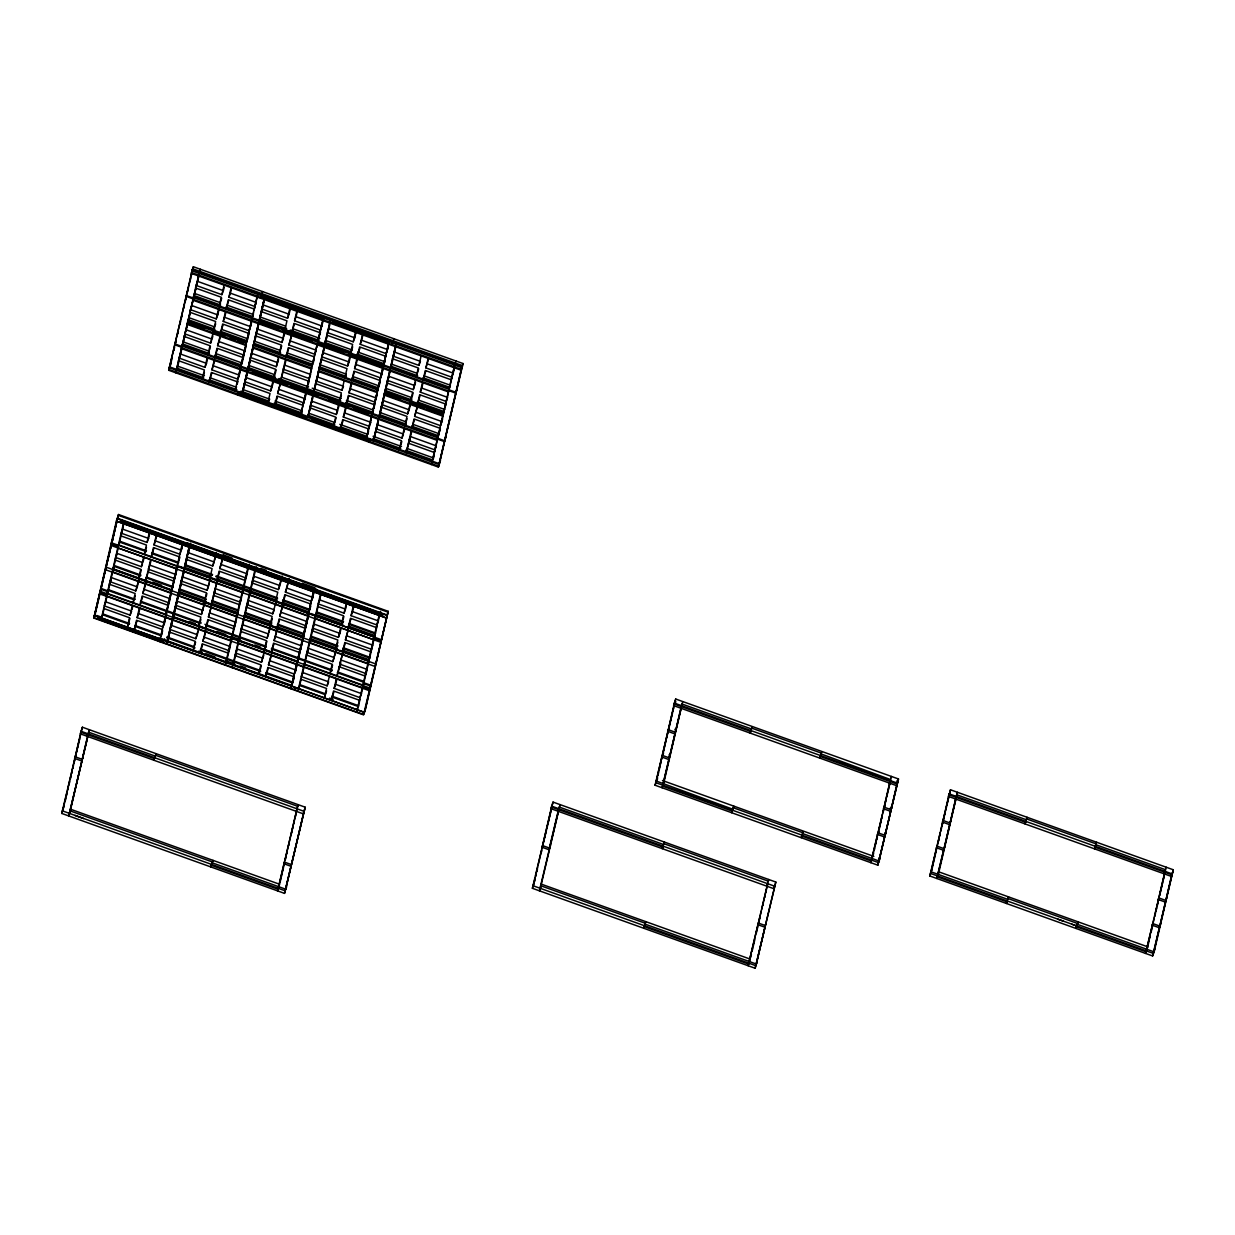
<?xml version="1.0" encoding="UTF-8"?>
<svg xmlns="http://www.w3.org/2000/svg" width="1235" height="1235" viewBox="0 0 1235 1235"><rect width="100%" height="100%" fill="white"/><g stroke="black" fill="none" stroke-linecap="round" stroke-linejoin="round"><path stroke-width="1.5" d="M93.984 617.654L118.514 514.516L388.207 611.325L365.051 710.835L363.692 714.463L93.984 617.654L112.864 538.753M95.049 614.845L118.205 515.319L387.913 612.128L364.757 711.653M113.311 536.885L118.514 514.516M104.342 607.558L102.659 614.768L129.32 624.339M105.176 603.946L108.001 592.321L106.488 596.335M118.406 547.09L108.001 591.827L100.992 589.311L101.285 588.508L108.309 591.025M118.977 544.666L119.579 542.566L119.286 543.369M124.195 522.235L119.579 542.072L146.239 551.644M61.75 813.433L82.39 727.214L305.168 807.181L284.529 893.384L61.75 813.433L63.263 809.404M63.263 808.431L67.338 790.956M67.663 789.489L69.7 780.752M70.04 779.3L71.059 774.932M71.398 773.465L80.877 732.216L154.514 758.645L153.912 760.251L155.116 756.052L88.503 732.139L69.669 813.541M65.162 801.299L65.795 798.536M66.443 795.788L67.076 793.024M67.724 790.261L68.373 787.498M69.006 784.75L69.654 781.987M70.287 779.223L70.935 776.46M71.584 773.697L72.217 770.949M72.865 768.185L73.498 765.422M74.146 762.659L74.795 759.895M75.428 757.148L76.076 754.384L75.474 755.99M76.431 752.841L77.141 749.769M77.512 748.24L78.577 743.624M78.932 742.096L79.642 739.024M82.39 727.214L80.275 733.822L303.054 813.772L304.566 809.759M168.686 370.268L193.355 266.745L463.063 363.553L438.379 467.077L168.686 370.268L169.442 368.262M170.198 366.255L172.329 357.116M173.857 350.555L174.614 347.282M175.37 344.009L176.142 340.736L175.385 342.743M177.639 334.268L178.396 331.042M179.893 324.573L180.65 321.347M181.406 318.121L182.147 314.879M183.66 308.426L184.416 305.199M185.157 301.957L185.914 298.731M187.411 292.263L188.43 287.878M189.881 281.703L190.591 278.601M191.317 275.513L192.042 272.426M193.355 266.745L191.24 273.352L460.933 370.16L462.461 366.131M70.58 810.639L68.759 815.949L89.414 729.731L89.105 731.027M69.361 813.356L87.376 738.468M176.003 371.982L199.607 271.268M177.207 368.771L179.337 359.632M181.622 349.798L178.535 360.682L204.362 369.944L202.139 379.485L203.157 376.798M182.394 346.526L184.648 336.784M185.991 331.134L187.658 323.863M188.415 320.637L189.912 314.169M192.922 301.247L189.819 312.223L215.631 321.486L213.423 331.011L215.677 323.817M194.435 294.779L195.948 288.234M196.967 283.973L199.005 275.127M130.107 615.138L131.636 611.124L105.809 601.862L104.296 605.876L130.107 615.138L132.33 605.613M135.757 590.917L137.27 586.903L111.443 577.625L109.93 581.639L135.757 590.917L138.984 578.706M142.905 562.666L117.078 553.388L115.565 557.417L141.392 566.68L143.615 557.155M147.027 542.443L148.555 538.429L122.728 529.167L121.2 533.18L147.027 542.443L149.25 532.918M129.922 618.473L127.298 627.256L129.505 617.732L103.694 608.454M132.006 609.534L132.747 606.37M134.445 599.006L135.186 595.841M137.27 586.903L139.123 578.953M140.466 573.194L141.191 570.014M143.275 561.076L144.016 557.896M146.471 547.367L144.217 554.561L146.425 545.036L120.598 535.774L122.126 531.745M148.555 538.429L149.651 533.674M139.756 608.886L138.644 613.641L164.471 622.919L162.943 626.932L137.131 617.654L139.339 608.129M146.131 581.469L144.279 589.419L170.106 598.682L168.593 602.695L142.766 593.433L145.992 581.222M147.799 571.79L145.591 581.314L149.327 567.776L147.799 571.79L173.626 581.052L175.138 577.038M151.025 560.412L149.929 565.182L175.74 574.445L174.228 578.459L148.401 569.196L150.624 559.671M180.881 551.551L179.862 554.237L154.051 544.959L156.258 535.434M136.931 620.989L134.306 629.773L136.529 620.248L162.341 629.51M142.565 596.767L139.941 605.551L142.164 596.011L167.991 605.289L169.504 601.275M153.85 548.294L151.226 557.078L153.449 547.553L179.26 556.815M154.051 544.959L156.675 536.191M204.964 367.366L206.477 363.352L180.65 354.075L179.137 358.088L204.964 367.366L207.171 357.841M212.852 335.935L212.111 339.116L186.3 329.853L184.771 333.867L210.598 343.129L212.821 333.604M216.233 318.908L217.761 314.879L191.934 305.616L190.422 309.63L216.233 318.908L218.456 309.368M224.137 287.477L223.396 290.657L197.569 281.379L196.056 285.393L221.883 294.671L224.091 285.146M203.651 375.471L204.393 372.291M206.477 363.352L207.588 358.582M209.672 349.644L210.413 346.464M217.761 314.879L218.857 310.124M220.941 301.186L221.682 298.005M238.803 376.474L237.799 379.145L211.972 369.882L214.195 360.358M220.231 336.862L219.135 341.632L244.947 350.91L243.434 354.924L217.607 345.646L220.833 333.45M250.088 328.016L249.069 330.687L223.257 321.424L225.465 311.884M231.516 288.403L230.405 293.174L256.232 302.436L254.719 306.45L228.892 297.187L231.115 287.662M211.772 373.217L209.147 382.001L211.37 372.461L237.197 381.738M211.972 369.882L214.597 361.099M217.422 348.98L214.797 357.764L217.005 348.239L242.832 357.502L243.851 354.831M223.056 324.759L220.432 333.527L222.655 324.002L248.467 333.28M223.257 321.424L225.881 312.64M228.691 300.522L226.067 309.306L228.29 299.781L254.117 309.043L255.12 306.373M159.5 641.629L182.672 542.119M160.102 639.035L162.588 630.406M163.838 625.003L166.355 614.181M166.957 611.587L177.639 565.723L176.42 568.934M179.507 557.726L178.241 563.129L151.581 553.558M181.174 550.501L182.024 546.904M162.464 631.409L161.631 635.022L134.97 625.45M164.147 624.2L166.663 613.378L165.15 617.392M177.516 566.757L165.752 614.798M178.967 560.52L179.801 556.923M181.483 549.698L182.317 546.102M166.524 644.145L189.681 544.635M167.281 641.15L172.313 619.507M232.936 634.358L231.578 637.97L172.915 616.913L179.322 591.658L205.983 601.229M211.911 600.565L238.571 610.136L237.213 613.749L178.55 592.692L184.957 567.436L210.182 576.483M184.185 568.455L189.233 546.812M168.331 638.341L170.013 631.131M170.847 627.519L173.379 616.697L297.712 661.327M173.981 614.104L186.933 558.436M187.766 554.824L190.283 544.002L189.078 547.213M169.905 632.119L167.126 641.552M171.186 626.716L186.809 559.44M188.09 554.036L190.591 543.199M257.22 296.122L234.959 391.263L236.472 387.234L209.78 377.663M235.715 389.257L236.441 386.154M237.089 383.344L237.552 381.383M238.463 377.447L240.3 369.574M240.593 367.027L246.058 344.827M246.691 342.08L251.6 320.976M253.546 312.625L252.635 316.561L225.974 306.99M254.009 310.649L254.919 306.712M255.383 304.752L257.204 296.879M237.197 384.147L237.907 381.059M239.358 374.869L240.069 371.781M241.813 364.31L243.82 355.665M244.669 352.006L246.382 344.658M248.096 337.325L248.945 333.651M250.659 326.302L251.508 322.644M255.923 303.733L256.232 302.436M154.514 758.645L155.116 756.052M242.276 392.977L264.228 298.638M242.724 391.773L244.561 383.9M245.472 379.963L247.309 372.09M250.196 359.663L248.358 367.536L275.39 377.231M250.921 356.529L259.041 321.656L278.863 328.772M261.48 311.205L259.643 319.078L286.674 328.772M262.391 307.268L264.228 299.395M264.676 297.434L241.967 393.78L244.931 383.576M246.027 378.944L246.321 377.648L272.148 386.925L270.635 390.939L244.808 381.661L246.321 377.648M246.367 377.385L247.803 371.21M248.822 366.826L250.412 360.018M251.261 356.359L253.391 347.174M254.672 341.678L255.954 336.167M257.235 330.656L258.949 323.323M259.798 319.649L261.835 310.88M262.561 307.793L263.997 301.602M198.048 631.517L197.307 634.697L171.48 625.435L169.967 629.449L195.794 638.711L199.514 625.172M201.428 614.49L205.164 600.936L201.428 614.49L175.602 605.212L177.114 601.198L202.941 610.461M209.317 583.059L208.576 586.239L182.765 576.961L181.236 580.99L207.063 590.253L210.799 576.714M212.698 566.016L214.226 562.002L188.399 552.74L186.886 556.753L212.698 566.016L216.434 552.477M194.852 645.226L195.593 642.046M200.116 622.579L200.857 619.414M206.137 596.767L206.878 593.587M209.688 581.469L210.429 578.289M214.597 560.412L215.338 557.247M205.427 632.459L204.315 637.214L230.142 646.492L228.629 650.505L202.802 641.227L206.538 627.689M208.437 617.006L212.173 603.452L208.437 617.006L234.264 626.269L235.777 622.255L209.95 612.992M213.47 595.363L211.262 604.888L214.998 591.333L213.47 595.363L239.297 604.625L240.81 600.611M214.072 592.769L217.808 579.23L214.072 592.769L239.899 602.032L241.412 598.018L215.6 588.755M222.346 559.764L221.235 564.519L247.062 573.796L245.533 577.81L219.722 568.532L223.458 554.994M202.602 644.562L199.977 653.346L202.2 643.821L228.027 653.083L229.54 649.07M208.252 620.34L205.612 629.109L207.835 619.584L233.662 628.862L235.175 624.848M219.521 571.867L216.897 580.651L219.12 571.126L244.931 580.388L246.46 576.375M270.635 390.939L272.858 381.414M278.523 359.508L277.782 362.689L251.971 353.426L250.443 357.44L276.269 366.702L278.493 357.177M281.904 342.481L283.433 338.452L257.606 329.189L256.093 333.203L281.904 342.481L284.127 332.941M287.554 318.244L289.067 314.23L263.24 304.952L261.727 308.966L287.554 318.244L289.762 308.719M272.518 385.335L273.259 382.155M275.343 373.217L276.084 370.037M281.719 345.815L279.095 354.584L281.302 345.059L255.491 335.796M283.803 336.862L284.544 333.697M289.067 314.23L290.179 309.46M277.643 393.456L281.379 379.901L277.643 393.456L303.47 402.718L304.983 398.704L279.156 389.442M282.676 371.812L280.469 381.337L284.204 367.798L282.676 371.812L308.503 381.075L309.522 378.404M285.918 360.435L284.806 365.205L310.633 374.467L309.105 378.497L283.278 369.219L285.501 359.694M288.928 344.997L292.664 331.443L288.928 344.997L314.755 354.26L316.268 350.246L290.441 340.968M297.187 311.976L296.076 316.747L321.903 326.009L320.39 330.023L294.563 320.76L296.786 311.235M277.458 396.79L274.818 405.574L277.041 396.034L302.868 405.312L303.872 402.625M288.728 348.332L286.103 357.1L288.326 347.575L314.153 356.853M294.362 324.095L291.738 332.879L293.961 323.354L319.788 332.616M225.187 665.202L248.343 565.676M226.993 659.397L232.334 636.951L230.976 640.564L106.642 595.934M232.628 635.16L237.969 612.714L211.308 603.143M243.912 586.702L249.254 564.256M232.195 667.718L255.352 568.208M234.002 661.914L239.05 640.27M239.652 637.677L244.993 615.231L271.654 624.802M250.921 589.218L256.262 566.772M312.069 366.949L306.265 390.6L307.777 386.586M279.897 350.323L254.765 341.292L253.252 345.306L311.899 366.363L317.704 342.712M300.939 414.034L305.971 392.39M306.573 389.797L311.606 368.153L252.943 347.097M317.241 343.917L312.208 365.56L253.546 344.503M317.843 341.339L323.338 318.491L317.549 342.141L319.062 338.128M304.69 400.001L304.983 398.704M305.03 398.442L305.74 395.354M308.503 383.498L309.229 380.395M314.138 359.262L313.428 362.349L288.28 353.333M317.024 346.896L317.735 343.793M319.788 335.025L320.498 331.937M321.949 325.747L322.659 322.659M312.98 394.907L307.638 417.353L310.602 407.149M351.682 378.358L378.342 387.929L377.586 389.936L318.923 368.879L324.265 346.433M329.899 322.212L324.558 344.658L326.796 337.541M308.395 415.346L310.695 405.497M311.143 403.536L312.98 395.663M314.045 391.109L318.615 371.426M321.517 358.999L319.68 366.872L346.34 376.443M322.428 355.078L324.249 347.205M325.314 342.651L327.476 333.373M328.062 330.841L330.347 321.007L329.591 323.014M311.699 402.517L311.992 401.221L337.819 410.499L336.306 414.512L310.479 405.234L311.992 401.221M312.038 400.958L312.748 397.871M316.237 382.912L313.273 393.116L318.615 370.67L377.277 391.727M316.963 379.824L319.109 370.546M318.923 368.879L321.872 358.69M322.983 354.059L323.277 352.762L349.104 362.025L347.591 366.039L321.764 356.776L323.277 352.762M323.308 352.5L324.759 346.309M328.232 331.366L329.668 325.175M291.46 864.624L290.842 866.229L283.834 863.713L284.436 862.092L291.46 864.624L285.733 889.2L212.111 862.771L210.892 866.955L213.022 860.363L212.713 861.644M263.719 655.09L262.978 658.27L237.151 649.008L235.638 653.022L261.465 662.284L264.691 650.089M267.1 638.063L268.613 634.034L242.786 624.771L241.273 628.785L267.1 638.063L270.835 624.509L270.094 627.689M272.734 613.826L274.263 609.812L248.436 600.534L246.907 604.548L272.734 613.826L276.47 600.287M278.384 589.589L279.897 585.575L254.07 576.313L252.557 580.327L278.384 589.589L282.105 576.05M260.523 668.799L261.264 665.619M266.899 641.397L264.275 650.166L266.498 640.641L240.671 631.378L242.183 627.365M268.983 632.459L269.724 629.279M271.438 621.931L272.179 618.75M275.359 605.042L276.1 601.862M280.268 583.985L281.009 580.821M271.098 656.032L269.986 660.787L295.813 670.065L294.3 674.078L268.474 664.8L272.209 651.262M274.108 640.579L277.844 627.025L274.108 640.579L299.935 649.842L301.448 645.828L275.621 636.55M279.743 616.342L283.479 602.803L279.743 616.342L305.57 625.605L307.098 621.591L281.271 612.328M288.017 583.337L286.906 588.092L312.733 597.369L311.22 601.383L285.393 592.105L289.129 578.567M268.273 668.135L265.649 676.919L267.872 667.394L293.698 676.656M273.923 643.914L271.299 652.682L273.506 643.157L299.333 652.435L300.846 648.421M279.558 619.677L276.933 628.461L279.141 618.936L304.968 628.198L306.496 624.184M285.192 595.44L282.568 604.224L284.791 594.699L310.618 603.961M336.306 414.512L338.529 404.987M341.941 390.275L343.469 386.262L317.642 376.999L316.114 381.013L341.941 390.275L344.164 380.75M347.591 366.039L349.798 356.514M353.225 341.817L354.738 337.803L328.911 328.525L327.399 332.539L353.225 341.817L355.433 332.292M336.105 417.847L333.481 426.631L335.704 417.09L309.877 407.828L310.896 405.142M338.189 408.909L338.93 405.728M340.644 398.38L341.385 395.2M349.104 362.025L350.215 357.27M351.929 349.922L352.654 346.742M354.738 337.803L355.85 333.033M345.939 408.245L344.843 413.015L370.654 422.277L369.142 426.291L343.315 417.029L345.538 407.504M351.589 384.008L350.478 388.778L376.304 398.04L374.776 402.07L348.965 392.792L351.172 383.267M357.224 359.786L356.112 364.541L381.939 373.819L380.426 377.833L354.599 368.57L356.807 359.03M387.064 350.925L386.061 353.596L360.234 344.333L362.457 334.808M343.129 420.363L340.505 429.147L342.712 419.607L368.539 428.885L369.558 426.198M348.764 396.126L346.14 404.91L348.363 395.385L374.174 404.648M354.399 371.905L351.774 380.673L353.997 371.148L379.824 380.426M360.049 347.668L357.409 356.452L359.632 346.911L385.459 356.189M360.234 344.333L362.858 335.55M290.858 688.775L314.014 589.249M296.647 664.137L291.46 686.181M239.945 636.874L238.587 640.486L297.249 661.543L303.656 636.287L276.98 626.716M270.48 621.575L245.595 612.653L244.221 616.265L302.884 637.322L309.29 612.066L282.259 602.356M308.518 613.085L313.567 591.442M265.587 673.245L292.664 682.97L294.347 675.761M295.18 672.149L308.982 612.869L179.384 566.34M308.379 613.486L310.433 606.663M312.1 599.454L314.616 588.632L313.412 591.843M292.664 682.97L294.239 676.749M295.489 671.346L309.29 612.066M310.726 605.86L309.892 609.472L282.861 599.778M312.409 598.651L314.925 587.829L302.235 583.275M297.867 691.291L321.023 591.766M301.355 678.277L299.688 685.487L324.573 694.425M302.204 674.665L304.597 664.847M305.323 661.25L316.299 614.582L342.959 624.154M318.275 605.582L316.592 612.792L343.268 622.363M319.139 602.464L321.208 592.954M366.61 437.607L388.562 343.268M368.493 430.212L366.301 438.41L389.01 342.064L359.246 331.366M369.805 424.593L371.179 418.68M372.399 413.463L377.401 391.974M378.034 389.226L376.984 392.529L318.321 371.473L319.078 369.466M378.25 388.315L379.963 380.967M381.09 376.119L383.375 366.286L382.618 368.292M385.814 355.834L383.977 363.707L356.946 353.997M386.725 351.898L387.188 349.922M387.574 348.239L388.299 345.152M368.539 431.293L367.814 434.38L339.795 424.331M370.361 423.574L370.654 422.277M373.881 408.322L374.745 404.648M376.443 397.315L377.308 393.641M379.006 386.293L379.871 382.634M381.569 375.286L383.282 367.953M384.44 362.982L384.733 361.685L357.702 351.99M387.62 349.32L388.33 346.232M392.823 342.018L393.888 338.714M373.618 440.123L395.57 345.785M376.984 427.634L373.31 440.926L396.034 344.58M377.709 424.531L378.435 421.444M379.871 415.253L387.728 381.476M388.577 377.802L390.291 370.469M391.14 366.795L393.193 358.026M393.903 354.939L396.065 345.661M377.37 426.09L377.678 424.794L403.49 434.072M383.004 401.854L381.198 407.164L407.01 416.442L404.802 425.967L407.056 418.773M388.346 378.913L388.948 376.335L414.775 385.598L415.516 382.433M394.289 353.395L392.468 358.706L418.294 367.968L416.071 377.509L418.696 368.725M284.436 862.092L278.122 889.262L211.509 865.349M285.084 859.838L287.122 851.1M287.307 850.251L296.616 810.314M297.249 807.567L297.558 806.27L155.425 755.249L156.027 753.643M279.99 882.732L281.055 878.131M281.426 876.588L282.136 873.515M282.491 871.972L283.571 867.371M283.926 865.828L284.637 862.756M285.347 859.683L285.995 856.936M286.644 854.172L287.276 851.409M288.558 845.882L289.206 843.134M291.136 834.845L291.769 832.081M292.417 829.333L293.065 826.57M293.698 823.807L294.347 821.043M294.995 818.28L295.628 815.532M297.851 805.946L298.16 804.664L277.52 890.867L278.523 888.197M327.136 685.857L328.649 681.843L302.822 672.581L301.309 676.595L327.136 685.857L329.344 676.332M332.771 661.636L334.284 657.607L308.472 648.344L306.944 652.358L332.771 661.636L336.507 648.082M338.405 637.399L339.934 633.385L314.107 624.107L312.594 628.121L338.405 637.399L340.628 627.874M346.309 605.968L345.568 609.148L319.741 599.886L318.229 603.9L344.056 613.162L346.263 603.637M325.824 693.962L326.565 690.782M331.844 668.135L332.585 664.97M334.654 656.032L335.395 652.852M337.85 642.323L335.596 649.517L337.803 639.977L311.992 630.714L313.505 626.701M339.934 633.385L341.03 628.615M343.114 619.677L343.855 616.497M284.529 893.384L305.168 807.181M303.964 811.364L291.753 863.805L292.371 862.2M336.769 679.59L335.658 684.36L361.484 693.638L359.972 697.652L334.145 688.374L336.368 678.849M339.177 666.73L336.97 676.255L340.706 662.716L339.177 666.73L365.004 676.008L366.517 671.979M339.779 664.152L343.515 650.598L339.779 664.152L365.606 673.415L367.119 669.401L341.308 660.123M345.429 639.915L349.15 626.377L345.429 639.915L371.241 649.178L372.769 645.164L346.942 635.902M353.689 606.91L352.577 611.665L378.404 620.943L376.891 624.956L351.064 615.678L353.272 606.153M333.944 691.708L331.32 700.492L333.543 690.967L359.37 700.23M345.229 643.25L342.604 652.034L344.827 642.509L370.639 651.771L372.167 647.758M350.863 619.013L348.239 627.797L350.462 618.272L376.289 627.534L377.293 624.864M377.678 424.794L376.15 428.807L401.977 438.085L404.2 428.545M407.612 413.848L409.14 409.835L383.313 400.557L381.8 404.586L407.612 413.848L410.854 401.637M388.948 376.335L387.435 380.349L413.262 389.612L415.469 380.087M418.897 365.39L420.409 361.376L394.582 352.099L393.07 356.112L418.897 365.39L421.12 355.865M401.051 444.6L401.792 441.42M403.86 432.482L404.601 429.301M409.14 409.835L410.252 405.065M412.32 396.126L413.061 392.946M408.384 443.18L406.176 452.72L409.912 439.166L408.384 443.18L434.211 452.458L435.229 449.772M411.61 431.818L410.514 436.588L436.325 445.85L434.813 449.864L408.986 440.602L411.209 431.077M441.466 422.957L440.447 425.643L414.636 416.365L417.862 404.154M422.895 383.359L421.783 388.114L447.61 397.392L446.097 401.406L420.271 392.128L422.493 382.603M452.751 374.498L451.732 377.169L425.905 367.906L428.128 358.382M414.435 419.699L411.811 428.483L414.034 418.958L439.845 428.221M414.636 416.365L417.26 407.581M420.07 395.478L417.445 404.246L419.668 394.721L445.495 403.999M425.72 371.241L423.096 380.025L425.303 370.485L451.13 379.762L452.149 377.076M425.905 367.906L428.53 359.123M360.018 699.334L358.335 706.543L331.675 696.972M360.867 695.722L363.677 684.097L362.164 688.111M363.677 683.603L363.985 682.801L370.994 685.317L370.685 686.12L363.677 683.603L374.961 635.145M348.594 624.277L375.255 633.848L376.937 626.639M377.771 623.027L380.596 611.402M388.207 611.325L363.538 714.864L93.829 618.056L116.985 518.546L386.694 615.339M454.835 364.248L431.37 464.561L432.127 462.554M433.161 458.123L434.89 450.713M435.013 450.142L440.324 427.341M440.91 424.825L448.66 391.526M449.355 388.562L453.924 368.91M454.989 364.34L455.283 363.044M433.192 459.25L434.257 454.681M439.583 431.787L440.339 428.56M441.837 422.092L442.593 418.866M445.603 405.944L446.344 402.718M453.152 373.449L453.924 370.176M438.379 467.077L461.844 366.764L192.135 269.956M439.135 465.07L462.307 365.56L192.598 268.751L168.979 369.466L438.687 466.274M532.378 888.289L553.033 802.086L775.812 882.037L755.156 968.255L532.378 888.289L533.906 884.275M542.551 845.589L551.52 807.072L662.902 847.056L662.3 848.661L663.504 844.478L559.131 807.011L548.957 849.711L541.949 847.195L542.551 845.589L549.575 848.105M533.89 883.303L535.172 877.792M535.604 875.955L537.734 866.785M538.074 865.318L539.016 861.289M539.278 860.193L541.671 849.927M542.011 848.46L546.457 830.337M534.508 881.697L535.095 879.119M535.697 876.557L536.299 873.994M536.901 871.416L537.487 868.853M541.069 853.447L541.671 850.884M542.273 848.321L542.875 845.743M546.827 828.731L547.568 825.52M547.954 823.93L549.066 819.114M549.436 817.508L550.933 811.086M553.033 802.086L550.918 808.678L773.681 888.644L775.21 884.63M540.312 888.397L558.699 810.392M559.748 805.884L560.042 804.603L539.402 890.805L540.915 886.792M655.075 785.228L675.715 699.025L898.493 778.976L877.853 865.195L655.075 785.228L656.402 781.724M732.88 808.524L731.676 812.723L732.278 811.117L662.686 786.139L669.277 757.873L662.253 755.357L656.279 781.045L732.726 809.172M662.562 754.554L663.689 749.753M664.06 748.148L674.202 704.012L750.803 731.506L750.201 733.111L751.405 728.928L681.828 703.95L669.571 757.07L668.691 756.762M656.896 779.918L657.56 777.031M657.946 775.426L658.687 772.215M659.058 770.609L660.185 765.793M660.555 764.187L661.296 760.976M661.667 759.371L662.423 756.16M662.794 754.554L663.921 749.738M664.291 748.148L665.032 744.937M665.403 743.331L666.159 740.12M666.529 738.515L668.768 728.882M669.138 727.276L669.895 724.065M670.265 722.46L672.504 712.842M672.874 711.236L673.631 708.025M674.001 706.42L674.742 703.209M896.579 781.091L897.891 781.57L896.378 785.583L673.6 705.617L675.715 699.025M663.905 782.434L681.01 708.936M682.585 702.175L662.083 787.745L662.747 785.985M644.979 924.089L643.775 928.272L644.979 924.089L756.376 964.056L765.329 925.555L758.321 923.039L757.719 924.644L764.727 927.161L765.329 925.555M662.902 847.056L663.504 844.478M644.979 924.567L645.89 921.665M664.121 843.351L664.415 842.054L663.812 843.675L768.185 881.126M732.278 811.117L732.648 809.99M750.803 731.506L751.405 728.928M733.034 808.369L733.791 806.115L733.559 807.088M751.528 728.928L752.161 727.153M768.788 879.521L748.148 965.739L758.321 923.039M758.63 922.236L760.112 915.814M760.42 914.533L761.239 910.998M761.609 909.392L767.213 885.325M750.633 957.526L751.389 954.315M752.13 951.12L752.887 947.909M753.257 946.303L754.755 939.881M756.237 933.459L757.734 927.037M758.105 925.432L758.861 922.236M759.232 920.631L759.834 918.053M762.813 905.224L763.415 902.646M764.604 897.521L765.206 894.943M765.808 892.38L766.395 889.817M766.997 887.255L767.599 884.677M755.156 968.255L775.812 882.037M885.032 835.323L884.43 836.929L877.406 834.412L878.023 832.807L885.032 835.323L879.058 860.996L802.457 833.501L801.253 837.7L803.229 831.742M890.42 779.517L820.982 753.89L819.778 758.089L820.796 755.202M820.843 754.539L821.754 752.13M891.253 777.433L891.485 776.46L870.829 862.678L878.023 832.807M878.764 832.158L878.703 830.399M879.073 828.793L879.814 825.582M880.184 823.977L882.438 814.359M882.809 812.754L883.55 809.542M883.92 807.937L890.342 779.841M872.883 856.395L873.701 852.86M874.457 849.649L874.828 848.044M875.569 844.848L876.31 841.637M876.696 840.032L877.437 836.821M878.178 833.61L878.564 832.004M879.305 828.793L880.046 825.582M880.432 823.977L881.172 820.766M881.543 819.16L882.284 815.964M883.04 812.754L883.781 809.542M884.152 807.937L884.908 804.726M885.279 803.12L886.02 799.909M886.776 796.699L887.517 793.487M887.888 791.882L888.644 788.686M889.015 787.081L889.756 783.87M877.853 865.195L898.493 778.976M884.461 834.212L885.341 834.52L896.98 783.978L820.38 756.484M929.832 875.986L950.471 789.783L1173.25 869.749L1154.123 951.938L1152.61 955.952L929.832 875.986L931.946 869.394L930.434 873.407L1153.212 953.374L1154.725 949.345M957.187 793.596L957.48 792.299L936.84 878.502L944.019 848.646L937.01 846.129L931.036 871.802L1007.637 899.296L1006.417 903.48L1007.328 900.593M940.298 832.483L933.444 862.972M940.684 830.877L948.959 794.769L1025.559 822.263L1024.957 823.868L1026.161 819.685L956.569 794.707M932.317 867.788L933.073 864.577M938.523 841.143L939.125 838.58M939.712 836.018L940.314 833.44M940.916 830.877L941.502 828.314M942.104 825.736L942.706 823.174M943.293 820.611L945.392 811.627M945.763 810.021L946.519 806.81M946.89 805.205L950.471 789.783M956.276 796.004L944.327 847.843L944.929 846.237M938.353 874.488L956.137 798.088M1025.559 822.263L1026.161 819.685M1007.637 899.775L1008.547 896.888L1008.239 898.169M1026.764 818.558L1027.072 817.277L1026.47 818.882L1096.047 843.86L1096.649 842.255M1159.788 926.08L1159.186 927.686L1152.162 925.169L1152.78 923.564L1159.788 926.08L1153.814 951.768L1077.213 924.274L1076.009 928.458L1076.92 925.555M1077.213 924.753L1078.124 921.866L1077.831 923.147M1095.738 844.663L1094.534 848.846L1095.738 844.663L1165.331 869.641L1154.571 916.355M1166.241 867.217L1145.586 953.435L1152.78 923.564M1154.2 917.96L1152.193 927.578M1147.408 948.125L1149.198 940.422M1149.584 938.816L1150.325 935.605M1151.066 932.394L1151.823 929.183M1154.879 916.03L1155.481 913.452M1156.068 910.89L1156.67 908.327M1157.272 905.749L1157.874 903.186M1158.461 900.624L1159.063 898.046M1159.665 895.483L1162.644 882.654M1163.401 879.443L1164.142 876.232M1152.61 955.952L1173.25 869.749M193.818 296.153L194.729 293.498L219.876 302.513M200.363 269.261L175.694 372.785L176.451 370.778M198.248 275.868L199.005 273.861M196.458 285.316L195.454 287.987L221.281 297.249L219.058 306.789L220.571 302.776M194.729 293.498L193.216 297.512L448.892 389.287L449.648 387.281L422.988 377.709M170.8 363.677L169.288 367.69L438.981 464.499L440.509 460.47M187.735 322.32L186.964 324.326L245.626 345.383L246.398 343.376M185.188 333.774L184.169 336.445L209.996 345.723L207.773 355.248L209.302 351.234M176.296 370.207L177.809 366.193L204.454 375.749M112.261 540.853L112.57 540.05M124.009 521.062L100.992 620.171M118.359 545.283L119.888 541.27L146.548 550.841M117.757 547.877L176.574 568.532M116.476 555.982L114.963 559.995L140.79 569.273L138.567 578.798L140.095 574.784M113.635 568.085L112.277 571.697L170.939 592.754L172.298 589.141M110.841 580.218L109.328 584.232L135.155 593.495L132.932 603.02L133.951 600.349M107.09 593.757L108.603 589.728L135.263 599.299M221.883 294.671L222.887 291.985M101.455 617.979L102.968 613.965L129.629 623.536M210.598 343.129L211.617 340.459M228.892 297.187L230.405 293.174M217.607 345.646L219.135 341.632M141.392 566.68L142.411 564.009M148.401 569.196L149.929 565.182M87.284 736.338L88.302 733.652M142.766 593.433L144.279 589.419M63.865 806.825L62.352 810.839L285.131 890.805L286.644 886.792M82.483 758.506L83.085 756.901M256.911 296.925L257.667 294.918M137.131 617.654L138.644 613.641M251.878 318.568L253.391 314.554L228.243 305.524M251.276 321.146L252.033 319.139M261.326 294.795L260.415 298.175L262.53 291.568M239.991 369.62L240.748 367.613M258.887 321.085L260.4 317.071L285.625 326.117M258.285 323.663L259.041 321.656M253.407 345.893L252.65 347.899L311.297 368.956M247.602 369.543L249.13 365.529L274.355 374.575M247 372.136L247.756 370.129M245.225 381.584L244.206 384.255L270.033 393.517L267.81 403.058L269.338 399.029M177.022 566.34L178.55 562.326L151.874 552.755M186.176 543.369L185.729 545.561M187.38 540.158L187.689 539.355M184.046 568.856L185.559 564.843L212.59 574.553M182.162 579.555L180.634 583.568L206.461 592.846L204.238 602.371L205.766 598.358M178.55 592.692L179.924 589.08L204.809 598.002M176.512 603.792L174.999 607.805L200.826 617.068L198.603 626.593L199.622 623.922M163.622 640.301L163.159 642.478M164.224 639.668L164.533 638.865M172.915 616.913L174.274 613.301M172.159 619.908L173.379 616.697M285.748 327.676L284.729 330.363L286.952 320.822L261.125 311.56M276.269 366.702L277.288 364.032M294.563 320.76L296.076 316.747M274.973 374.807L273.46 378.821L275.667 369.296L249.84 360.018M283.278 369.219L284.806 365.205M211.401 574.121L209.888 578.134L212.096 568.609L186.284 559.332M207.063 590.253L208.082 587.582M219.722 568.532L221.235 564.519M195.794 638.711L196.797 636.04M194.482 646.816L192.969 650.83L195.192 641.305L169.365 632.027M202.802 641.227L204.315 637.214M311.899 366.363L312.671 364.356L285.995 354.785M306.419 391.171L300.63 414.837L302.143 410.807M323.956 347.236L324.712 345.229M316.53 380.92L315.512 383.591L341.339 392.869L339.131 402.394L340.134 399.708M312.671 395.709L313.443 393.703M248.945 565.059L247.895 567.868L116.383 521.124L386.092 617.932L254.904 570.385L255.969 567.575M244.221 585.899L242.847 589.512L118.514 544.882M237.969 612.714L236.611 616.327L177.948 595.27M253.468 578.891L251.955 582.905L277.767 592.183L275.559 601.707L277.072 597.694M251.23 588.416L249.856 592.028L374.051 637.059M247.834 603.128L246.305 607.141L272.132 616.419L269.925 625.944L270.928 623.258M227.302 658.595L225.928 662.207L94.431 615.462L364.14 712.271L232.952 664.723L234.31 661.111M244.993 615.231L243.619 618.843L302.282 639.9M239.343 639.468L237.984 643.08L362.318 687.71M236.549 651.586L235.036 655.6L260.863 664.878L258.64 674.403L260.153 670.389M351.419 351.249L350.4 353.936L352.623 344.395L326.796 335.133M346.279 374.143L344.766 378.157L346.989 368.632L321.162 359.37M354.599 368.57L356.112 364.541M348.965 392.792L350.478 388.778M343.315 417.029L344.843 413.015M285.393 592.105L286.906 588.092M261.465 662.284L262.468 659.613M268.474 664.8L269.986 660.787M383.221 365.714L384.733 361.685M392.359 342.743L392.668 341.925L391.757 345.321L392.066 344.519M371.936 414.173L373.464 410.159L346.433 400.449M371.334 416.766L372.09 414.744M390.229 368.231L391.742 364.217L416.89 373.232M389.627 370.809L390.383 368.802M385.505 391.032L383.992 395.046L442.655 416.102L443.411 414.096M369.805 439.66L370.114 438.857L369.203 442.254L369.512 441.451M378.96 416.689L380.473 412.675L405.605 421.691M378.358 419.283L379.114 417.26M377.076 427.387L375.548 431.401L401.375 440.663L399.152 450.204L400.68 446.175M317.519 590.515L317.071 592.707M318.738 587.304L319.031 586.501M302.884 637.322L304.258 633.709L277.582 624.138M297.249 661.543L298.608 657.931M296.493 664.538L298.005 660.524M315.388 616.003L316.901 611.989L343.562 621.56M314.786 618.596L316.299 614.582M307.87 650.938L306.342 654.951L332.169 664.214L329.946 673.739L331.474 669.725M294.964 687.447L294.517 689.624M304.103 664.461L305.616 660.447M304.721 663.843L305.014 663.041M298.469 688.698L299.981 684.684L324.867 693.622M413.262 389.612L414.265 386.941M411.95 397.716L410.437 401.73L412.66 392.205L386.833 382.943M401.977 438.085L402.996 435.399M420.271 392.128L421.783 388.114M408.986 440.602L410.514 436.588M344.056 613.162L345.059 610.491M342.743 621.267L341.23 625.28L343.453 615.756L317.627 606.478M351.064 615.678L352.577 611.665M325.33 695.305L324.311 697.976L326.534 688.451L300.707 679.173M454.526 365.051L456.055 361.037M453.924 367.644L454.681 365.622M334.145 688.374L335.658 684.36M449.046 389.859L448.29 391.865L192.614 300.09L193.216 298.005L186.207 295.489L185.898 296.292L192.907 298.808M463.063 363.553L461.55 367.567L191.842 270.758M437.777 438.317L437.005 440.324L181.329 348.563L182.842 344.55L182.24 345.908M456.363 391.078L457.12 389.071M431.972 461.983L432.729 459.96L405.528 450.204M379.685 612.822L356.683 711.947M445.079 439.552L445.835 437.545M379.083 615.416L380.303 612.205M278.122 888.289L279.635 884.275L70.889 809.342M375.255 633.848L375.563 633.046L348.903 623.474M373.449 639.653L314.94 618.195M362.766 685.518L364.279 681.504L337.618 671.933M381.97 637.661L382.279 636.859M357.131 709.755L358.644 705.741L331.983 696.169M557.927 811.194L558.529 809.589M533.999 883.025L532.98 885.711L755.758 965.662L757.271 961.648M549.868 847.303L550.486 845.697M540.004 888.227L541.517 884.214L750.262 959.132L748.75 963.146M662.253 755.357L661.651 756.962L668.66 759.494L669.277 757.873M662.794 753.952L663.612 753.118M680.608 708.134L681.504 705.772M656.433 780.644L655.677 782.65L878.455 862.601L879.968 858.587L878.656 858.124M656.711 779.887L657.637 778.791M669.571 757.07L670.173 755.465L668.861 755.002M662.686 785.167L664.198 781.137M766.673 886.128L767.691 883.457M765.638 924.753L766.24 923.147M889.37 783.067L890.126 781.06M884.862 804.819L884.739 806.486M878.317 832.004L878.703 831.001M871.431 860.085L872.497 857.275M885.341 834.52L885.943 832.915L885.063 832.606M949.869 792.361L948.357 796.39L1171.135 876.341L1172.648 872.327M943.293 819.654L943.895 818.033M937.01 846.129L936.408 847.735L943.416 850.251L944.019 848.646M955.365 798.906L955.967 797.285M950.302 822.17L950.904 820.565M937.442 875.924L938.955 871.91L1147.716 946.828L1146.188 950.857M1164.111 873.824L1165.13 871.154M1166.072 899.605L1166.674 897.999M1160.699 923.672L1160.097 925.277L1171.737 874.735L1095.136 847.241M262.931 296.801L296.199 308.735M297.959 309.368L324.126 318.769M332.971 321.949L357.502 330.748M191.533 272.549L461.242 369.358M361.747 340.32L387.574 349.582M427.418 363.893L453.245 373.155M292.834 328.711L319.865 338.405M325.268 340.351L352.299 350.045M425.272 376.243L450.404 385.258M193.972 295.505L220.633 305.076M290.271 330.069L319.109 340.412M324.512 342.357L351.543 352.052M390.986 366.224L417.646 375.795M290.426 330.64L294.038 331.937M193.509 296.709L449.2 388.485M282.46 330.069L312.362 340.798M320.313 343.654L343.731 352.052M349.135 353.997L381.569 365.637M192.907 299.287L448.598 391.063M224.77 317.395L250.597 326.673M214.226 326.75L189.094 317.719L187.566 321.733L246.228 342.79L247.756 338.776L222.609 329.76M320.436 364.865L345.584 373.896M353.951 376.907L379.099 385.922M411.255 397.469L386.107 388.438L384.594 392.452L443.257 413.509L444.013 411.502L417.353 401.931M419.622 400.48L444.77 409.495M188.338 319.726L214.998 329.297M220.324 331.212L247 340.783M254.009 343.299L280.669 352.87M385.351 390.445L412.011 400.017M187.874 320.93L246.537 341.987M319.217 368.076L377.879 389.133M384.888 391.649L443.55 412.706M189.403 322.922L204.485 328.34M212.868 331.335L225.063 335.719M230.389 337.634L235.731 339.548M238.015 340.366L243.033 342.172M384.749 393.039L390.075 394.953M391.865 395.586L400.742 398.781M409.881 402.054L424.979 407.473M426.646 408.075L435.029 411.085M436.711 411.687L441.729 413.493M187.272 323.524L245.935 344.58M384.286 394.243L442.948 415.3M416.149 412.351L441.976 421.614M208.591 350.972L183.459 341.956L181.931 345.97L437.607 437.746L439.135 433.732L413.987 424.701M216.974 353.982L242.106 363.013M281.565 377.169L308.596 386.864M312.193 388.161L341.03 398.519M182.687 343.963L209.363 353.534M214.689 355.448L241.35 365.02M279.002 378.527L340.706 400.68M345.676 402.456L372.692 412.166M379.716 414.682L406.377 424.253M411.703 426.168L438.379 435.739M279.156 379.114L282.753 380.411M182.24 345.167L437.916 436.943M253.175 372.059L287.4 384.347M291.012 385.644L318.043 395.354M328.85 399.229L348.671 406.346M354.075 408.276L368.493 413.463M181.638 347.761L437.313 439.521M213.485 365.869L239.312 375.131M243.48 389.751L269.755 399.183M275.004 401.066L301.278 410.499M310.031 413.648L334.546 422.447M373.094 436.279L401.514 446.483M406.855 448.398L433.485 457.953M177.053 368.2L203.698 377.756M209.024 379.67L236.888 389.673M240.964 391.14L268.998 401.19M274.247 403.073L302.174 413.108M307.608 415.053L334.808 424.825M340.258 426.77L367.459 436.542M372.893 438.487L400.758 448.49M169.581 366.888L439.289 463.696M238.617 393.1L272.565 405.281M273.645 405.667L307.006 417.646M312.177 419.499L343.7 430.814M345.09 431.308L368.215 439.614M948.959 793.796L1171.737 873.762M751.714 728.125L821.29 753.088M675.113 701.604L675.993 701.928M674.202 703.039L896.98 782.99M223.072 554.855L232.072 558.081M260.863 568.424L266.251 570.354M186.778 542.752L316.33 589.249M117.14 518.144L386.848 614.937M120.196 521.093L382.896 615.385M155.564 540.945L181.391 550.223M674.835 729.329L676.163 729.792L675.113 731.244M891.037 806.934L891.917 807.242L891.315 808.848L890.003 808.369M216.187 575.834L277.458 597.833M185.25 565.645L212.281 575.356M215.878 576.637L277.582 598.79M282.553 600.581L309.584 610.275M217.391 579.076L276.856 600.411M348.301 626.068L374.961 635.639L374.653 636.442L347.992 626.871M310.741 613.486L340.875 624.308M111.351 542.767L381.059 639.576M183.583 571.049L242.245 592.105L243.619 588.493L238.278 610.939L211.617 601.368M307.916 615.678L249.254 594.622L250.628 591.009L245.286 613.455L271.947 623.027M110.749 545.361L380.457 642.169M140.913 575.078L114.237 565.506L112.879 569.119L171.542 590.176L172.9 586.563L146.239 576.992M337.927 645.797L311.266 636.226L309.892 639.838L368.555 660.895L369.929 657.282L343.253 647.711M113.944 566.309L140.605 575.88M145.931 577.795L172.607 587.366M179.615 589.882L206.276 599.454M277.288 624.941L303.949 634.512M310.958 637.028L337.618 646.6M342.959 648.514L369.62 658.085M152.754 582.133L161.631 585.313M337.325 648.375L310.664 638.804L309.29 642.416L367.953 663.473L369.327 659.861L342.651 650.289M113.342 568.887L172.005 589.944M179.013 592.46L237.676 613.517M244.684 616.033L303.347 637.09M310.356 639.606L337.016 649.178M340.582 650.459L369.018 660.663M105.716 567.004L375.425 663.812M105.114 569.582L374.822 666.391M1007.93 898.493L1077.522 923.471M1057.778 919.18L1062.995 921.063M1071.702 924.181L1076.92 926.049M937.442 876.896L1007.034 901.874M1076.611 926.852L1146.204 951.83M662.454 780.52L873.84 856.395M733.189 807.721L802.765 832.699M878.486 860.857L879.366 861.181M801.855 836.095L871.447 861.073M140.605 601.213L201.305 623.011M204.917 624.308L266.173 646.291M271.576 648.236L332.292 670.018M108.294 590.531L133.195 599.469M140.296 602.016L199.205 623.166M205.967 625.589L266.312 647.248M271.283 649.039L331.983 670.821M337.309 672.735L363.985 682.307M189.897 621.714L195.3 623.66M216.928 631.409L225.928 634.651M231.331 636.596L240.346 639.823M254.765 644.994L260.168 646.939M107.244 593.356L165.907 614.397M304.258 664.06L362.92 685.116M100.081 591.225L369.774 688.034M99.479 593.819L369.172 690.627M166.926 636.92L193.926 646.615M201.12 649.193L260.492 670.512M265.896 672.442L292.88 682.137M134.661 626.253L161.322 635.824M166.632 637.723L195.006 647.912M200.332 649.826L260.678 671.485M198.712 651.138L202.308 652.435M205.921 653.716L214.905 656.943M225.712 660.818L234.696 664.06M240.099 665.989L245.503 667.934M329.56 698.099L333.11 699.38M96.824 615.478L102.289 617.438M162.017 638.881L292.355 685.657M97.642 618.009L163.313 641.582M551.52 806.1L774.283 886.066M540.915 885.819L645.288 923.271M644.377 926.667L748.75 964.134M80.877 731.228L303.656 811.194M70.272 810.947L212.405 861.968M74.934 815.424L83.718 818.573M238.463 392.514L237.861 395.107L238.772 391.711L238.463 392.514M174.922 343.947L174.614 344.75L181.638 347.267L181.931 346.464L174.922 343.947M111.212 543.662L118.066 546.58L111.212 543.662M99.927 592.121L106.781 595.038L99.927 592.121M75.165 756.793L74.563 758.398L81.572 760.914L82.174 759.309L75.165 756.793M448.892 389.766L448.583 390.569L455.607 393.085L455.9 392.282L448.892 389.766M437.622 438.24L437.313 439.042L444.322 441.559L444.631 440.756L437.622 438.24M373.896 637.955L380.75 640.872L373.896 637.955M362.611 686.413L369.481 689.331L362.611 686.413M668.228 729.684L667.626 731.29L674.634 733.806L675.252 732.201L668.228 729.684M883.998 807.134L883.395 808.74L890.404 811.256L891.006 809.651L883.998 807.134M942.984 820.457L942.382 822.062L949.391 824.579L949.993 822.973L942.984 820.457M1158.754 897.891L1158.137 899.497L1165.161 902.013L1165.763 900.408L1158.754 897.891"/></g></svg>
